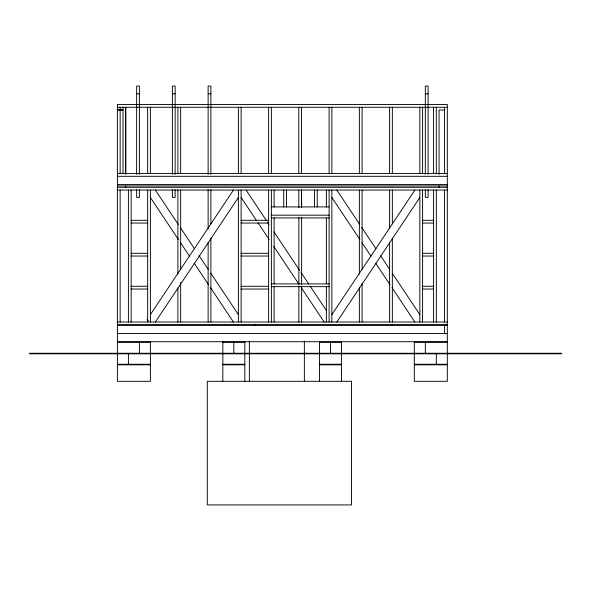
<?xml version="1.0" encoding="UTF-8"?>
<svg xmlns="http://www.w3.org/2000/svg" width="591" height="591" viewBox="0 0 591 591"><rect width="100%" height="100%" fill="white"/><g stroke="black" fill="none" stroke-linecap="round" stroke-linejoin="round"><path stroke-width="0.89" d="M150.395 314.597L233.423 190.058M155.352 322.029L238.38 197.497M331.861 314.597L414.882 190.058M336.818 322.029L419.839 197.497M136.647 93.784L139.395 93.784M172.387 93.784L175.135 93.784M208.128 93.784L210.876 93.784M425.328 93.784L428.076 93.784M117.402 107.259L447.321 107.259M117.402 109.823L122.898 109.823M117.402 110.007L122.898 110.007M444.572 110.007L439.069 110.007L439.069 174.434M117.402 173.562L447.321 173.562M117.402 176.31L447.321 176.31M117.402 184.562L447.321 184.562M117.402 185.936L447.321 185.936M117.402 187.31L447.321 187.31M117.402 190.058L447.321 190.058M271.372 206.924L329.113 206.924M271.372 215.176L329.113 215.176M271.372 217.924L329.113 217.924M131.15 220.303L147.647 220.303M241.121 220.303L268.617 220.303M422.587 220.303L433.572 220.303M131.15 223.051L147.647 223.051M241.121 223.051L268.617 223.051M422.587 223.051L433.572 223.051M131.15 253.295L147.647 253.295M241.121 253.295L268.617 253.295M422.587 253.295L433.572 253.295M131.15 256.043L147.647 256.043M241.121 256.043L268.617 256.043M422.587 256.043L433.572 256.043M271.372 283.909L329.113 283.909M131.15 286.288L147.647 286.288M241.121 286.288L268.617 286.288M422.587 286.288L433.572 286.288M271.372 286.657L329.113 286.657M131.15 289.036L147.647 289.036M241.121 289.036L268.617 289.036M422.587 289.036L433.572 289.036M117.402 322.029L447.321 322.029M117.402 324.777L447.321 324.777M117.402 325.22L447.321 325.22M117.402 333.464L447.321 333.464M117.402 341.716L447.321 341.716M117.402 342.263L150.395 342.263M222.837 342.263L244.829 342.263M319.502 342.263L341.502 342.263M414.328 342.263L447.321 342.263M117.402 364.255L150.395 364.255M222.837 364.255L244.829 364.255M319.502 364.255L341.502 364.255M414.328 364.255L447.321 364.255M117.402 364.81L150.395 364.81M222.837 364.81L244.829 364.81M319.502 364.81L341.502 364.81M414.328 364.81L447.321 364.81M146.967 319.738L148.341 320.654M336.818 190.058L359.734 224.44M361.773 227.498L376.039 248.892M380.619 255.763L389.787 269.518M392.247 273.205L419.839 314.597M331.861 197.497L359.875 239.518M361.914 242.569L371.082 256.324M375.662 263.202L390.016 284.722M391.966 287.647L414.882 322.029M246.085 190.058L266.571 220.79M267.479 222.15L269.008 224.44M273.921 231.82L299.563 270.279M301.004 272.436L308.738 284.035M310.26 286.325L326.564 310.77M241.128 197.497L256.405 220.413M257.927 222.696L269.141 239.518M273.729 246.388L298.773 283.961M301.233 287.647L324.156 322.029M155.352 190.058L178.275 224.44M180.314 227.498L194.572 248.892M199.034 255.578L208.328 269.518M210.788 273.205L238.38 314.597M150.395 197.497L178.408 239.518M180.447 242.569L189.615 256.324M194.203 263.202L208.549 284.722M210.499 287.647L233.423 322.029M444.572 107.259L444.572 173.562M444.572 190.058L444.572 322.029M444.572 325.22L444.572 333.464M439.069 185.936L439.069 187.31M436.321 107.259L436.321 173.562M436.321 190.058L436.321 322.029M436.321 353.263L436.321 364.255M433.572 107.259L433.572 173.562M433.572 190.058L433.572 322.029M428.076 174.36L428.076 86.079L425.328 86.079L425.328 174.36M428.076 189.681L428.076 197.387L425.328 197.387L425.328 189.681M425.328 342.263L425.328 353.263M422.587 107.259L422.587 173.562M422.587 190.058L422.587 322.029M419.839 107.259L419.839 173.562M419.839 190.058L419.839 322.029M414.328 341.716L414.328 381.306L447.321 381.306L447.321 104.511L117.402 104.511L117.402 381.306L150.395 381.306L150.395 341.716M392.343 107.259L392.343 173.562M392.343 190.058L392.343 223.871M392.343 238.047L392.343 322.029M392.335 324.777L392.335 325.22M389.595 107.259L389.595 173.562M389.595 190.058L389.595 228.82M389.595 242.857L389.595 322.029M362.106 107.259L362.106 173.562M362.106 190.058L362.106 269.23M362.106 283.266L362.106 322.029M359.358 107.259L359.358 173.562M359.358 190.058L359.358 274.039M359.358 287.883L359.358 322.029M341.502 341.435L341.502 381.306M331.861 107.259L331.861 173.562M331.861 190.058L331.861 322.029M330.502 342.263L330.502 353.263M329.113 107.259L329.113 173.562M329.113 190.058L329.113 322.029M326.358 190.058L326.358 206.924M326.358 217.924L326.358 283.909M326.358 286.657L326.358 322.029M319.502 341.435L319.502 381.306M317.219 190.058L317.219 206.924M314.464 190.058L314.464 206.924M304.358 341.17L304.358 381.306M301.617 190.058L301.617 207.596M301.617 217.747L301.617 284.19M301.617 286.037L301.617 322.029M301.543 107.259L301.543 173.562M301.543 190.058L301.543 206.924M298.795 107.259L298.795 173.562M298.795 190.058L298.861 207.596M298.861 217.747L298.861 284.19M298.861 286.037L298.861 322.029M286.45 190.058L286.45 206.924M283.702 190.058L283.702 206.924M274.121 190.058L274.121 206.924M274.121 217.924L274.121 283.909M274.121 286.657L274.121 322.029M271.372 107.259L271.372 173.562M271.372 190.058L271.372 322.029M268.624 107.259L268.624 173.562M268.624 190.058L268.624 322.029M254.869 324.777L254.869 325.22M249.372 341.17L249.372 381.306M244.829 341.435L244.829 381.306M241.128 107.259L241.128 173.562M241.128 190.058L241.128 322.029M238.38 107.259L238.38 173.562M238.38 190.058L238.38 322.029M233.829 342.263L233.829 353.263M222.837 341.435L222.837 381.306M210.876 174.36L210.876 86.079L208.128 86.079L208.128 174.36M210.876 189.681L210.884 223.871M210.884 238.047L210.884 322.029M208.128 189.681L208.135 228.82M208.135 242.857L208.135 322.029M180.639 107.259L180.639 173.562M180.639 190.058L180.639 269.23M180.639 282.343L180.639 322.029M177.891 107.259L177.891 173.562M177.891 190.058L177.891 274.039M177.891 287.883L177.891 322.029M175.135 174.36L175.135 86.079L172.387 86.079L172.387 174.36M175.135 189.681L175.135 197.387L172.387 197.387L172.387 189.681M150.395 107.259L150.395 173.562M150.395 190.058L150.395 322.029M147.647 107.259L147.647 173.562M147.647 190.058L147.647 322.029M139.395 174.36L139.395 86.079L136.647 86.079L136.647 174.36M139.395 189.681L139.395 197.387L136.647 197.387L136.647 189.681M139.395 342.263L139.395 353.263M131.15 190.058L131.15 322.029M128.402 190.058L128.402 322.029M128.402 353.263L128.402 364.255M125.765 107.259L125.765 173.562M125.647 107.259L125.647 174.434M125.647 185.936L125.647 187.31M123.017 107.259L123.017 173.562M120.15 107.259L120.15 173.562M120.15 190.058L120.15 322.029M561.45 353.263L29.55 353.263L29.55 353.81L561.45 353.81L561.45 353.263M351.542 381.306L207.286 381.306L207.286 504.921L351.542 504.921L351.542 381.306"/></g></svg>
